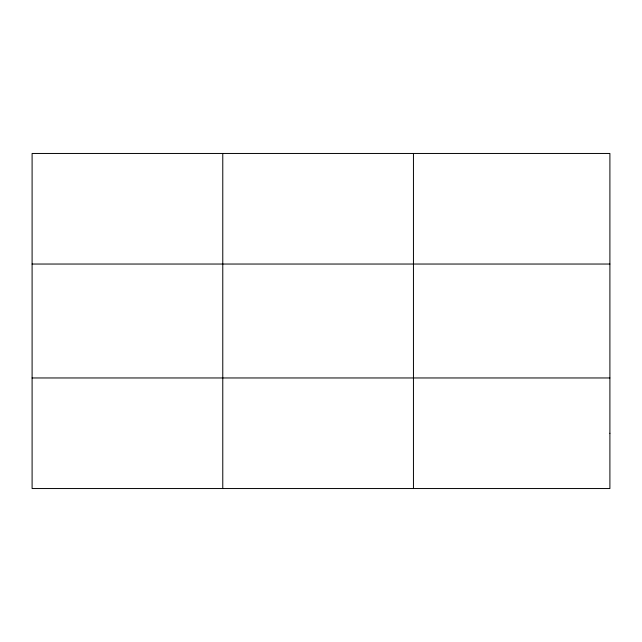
<?xml version="1.0" encoding="UTF-8"?>
<svg xmlns="http://www.w3.org/2000/svg" width="642" height="642" viewBox="0 0 642 642"><rect width="100%" height="100%" fill="white"/><g stroke="black" fill="none" stroke-linecap="round" stroke-linejoin="round"><path stroke-width="0.96" d="M222.774 153.462L222.774 488.538M413.448 153.462L413.448 488.538M32.1 264.039L609.9 264.039M32.1 377.961L609.9 377.961M609.9 433.254L609.9 488.538L32.1 488.538L32.1 153.462L609.9 153.462L609.9 433.254"/></g></svg>
